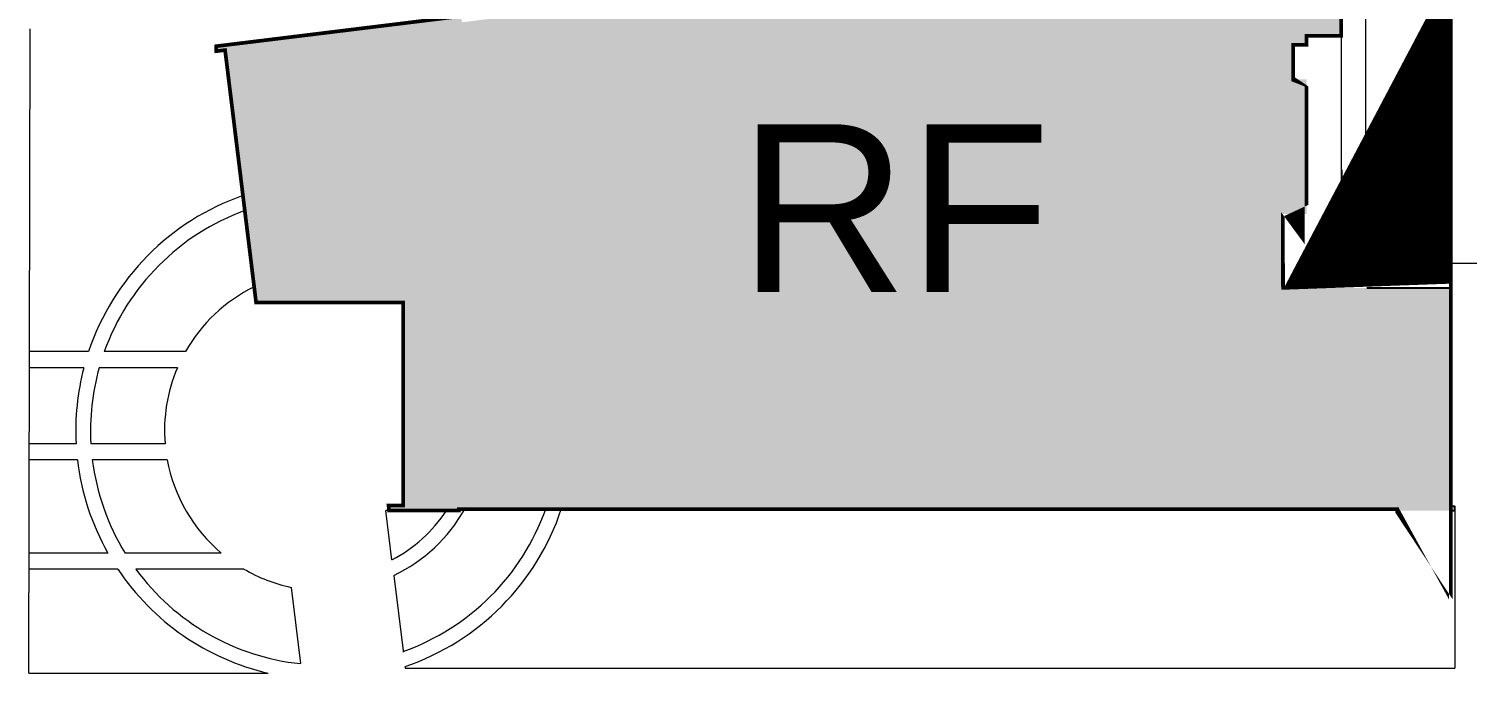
# Model space of a CAD drawing. Header units: feet. Extents: x 6763715 to 6770513, y 1886699 to 1891873.
# Drawn here: x 6767619.1 to 6767910.6, y 1888945 to 1889075.7 of the extents above; entities that cross this region are included whole.
import ezdxf

# ---------------------------------------------------------------- set-up
doc = ezdxf.new("R2010")
doc.units = ezdxf.units.FT
doc.header["$LTSCALE"] = 48
doc.header["$MEASUREMENT"] = 0
doc.layers.add('C-BLDG', color=7, linetype='Continuous')
for name, color, linetype, lineweight in [('C-BLDG-HTCH', 253, 'Continuous', 0), ('C-BLDG-IDEN', 7, 'Continuous', 50), ('C-ROAD', 5, 'Continuous', 0), ('L-SITE-WALK', 6, 'Continuous', 0), ('ProposedSidewalk_2', 7, 'Continuous', 25)]:
    doc.layers.add(name, color=color, linetype=linetype, lineweight=lineweight)
doc.styles.add('Campus_Base_Map_NEW$0$STANDARD', font='arial.ttf', dxfattribs={"height": 3.8})

msp = doc.modelspace()

# ---------------------------------------------------------------- hatches: boundary and pattern name
at = {"layer": 'C-BLDG-HTCH'}
msp.add_hatch(color=256, dxfattribs=at).paths.add_polyline_path([(6767877.060956296, 1889136.941044704), (6767879.31095443, 1889136.941044705), (6767879.310954429, 1889136.055628038), (6767878.06095443, 1889136.055628038), (6767878.06095443, 1889109.964483061), (6767885.06039306, 1889109.964483061), (6767885.060393061, 1889074.277032674), (6767878.060954429, 1889074.277032674), (6767878.060954429, 1889072.443654059), (6767875.34220443, 1889072.443654058), (6767875.34220443, 1889065.443654058), (6767878.06095443, 1889065.443654059), (6767878.060954427, 1889038.142539419), (6767873.268635885, 1889038.142539418), (6767873.290293518, 1889023.141545407), (6767907.290129483, 1889023.14169031), (6767907.290129484, 1888978.016690316), (6767896.394287761, 1888978.016690315), (6767896.394287759, 1888978.308333435), (6767706.227621095, 1888978.308333435), (6767706.227621095, 1888978.016666768), (6767692.13189361, 1888978.016666769), (6767692.003993028, 1888979.058333435), (6767694.977621095, 1888979.058333435), (6767694.977621095, 1889020.183333435), (6767665.167132908, 1889020.183333435), (6767658.882333407, 1889071.368917771), (6767657.106964179, 1889071.15092984), (6767657.067194169, 1889072.153556522), (6767706.748166377, 1889078.253612881), (6767706.900497198, 1889077.013458921), (6767713.186586604, 1889077.785593042), (6767713.034292009, 1889079.025452056), (6767739.846091473, 1889082.317527081), (6767739.998231547, 1889081.078926072), (6767753.733816646, 1889082.766098053), (6767753.581755736, 1889084.004054585), (6767808.644287761, 1889090.764883402), (6767808.644287761, 1889086.808266706), (6767808.935958331, 1889086.808266705), (6767808.935956609, 1889086.47495767), (6767814.26928869, 1889086.474930179), (6767814.269269191, 1889086.808261223), (6767814.560946499, 1889086.808262727), (6767814.560952561, 1889089.558077731), (6767817.279715487, 1889089.55807773), (6767817.279716121, 1889095.891413012), (6767814.560952563, 1889095.891411065), (6767814.560952563, 1889136.055628038), (6767811.31095443, 1889136.055628038), (6767811.310954431, 1889136.941044704), (6767815.560952561, 1889136.941044704)])

# ---------------------------------------------------------------- linework, layer by layer
at = {"layer": 'C-BLDG', "const_width": 0.75}
msp.add_lwpolyline([(6767885.06039306, 1889109.964483061), (6767885.060393061, 1889074.277032674), (6767878.060954429, 1889074.277032674), (6767878.060954429, 1889072.443654059), (6767875.34220443, 1889072.443654058), (6767875.34220443, 1889065.443654058), (6767878.06095443, 1889065.443654059), (6767878.060954427, 1889038.142539419), (6767873.268635885, 1889038.142539418), (6767873.290293518, 1889023.141545407), (6767907.290129483, 1889023.14169031), (6767907.290129484, 1888978.016690316), (6767896.394287761, 1888978.016690315), (6767896.394287759, 1888978.308333435), (6767706.227621095, 1888978.308333435), (6767706.227621095, 1888978.016666768), (6767692.13189361, 1888978.016666769), (6767692.003993028, 1888979.058333435), (6767694.977621095, 1888979.058333435), (6767694.977621095, 1889020.183333435), (6767665.167132908, 1889020.183333435), (6767658.882333407, 1889071.368917771), (6767657.106964179, 1889071.15092984), (6767657.067194169, 1889072.153556522), (6767706.748166377, 1889078.253612881)], dxfattribs=at)
at = {"layer": 'C-ROAD', "lineweight": 0}
for p, q in [((6767694.974999999, 1888949.560258833), (6767695.005932556, 1888949.308333336)), ((6767695.36372369, 1888946.394358414), (6767695.404982382, 1888946.058333337))]:
    msp.add_line(p, q, dxfattribs=at)
at = {"layer": 'L-SITE-WALK', "lineweight": 0}
for p, q in [((6767890.05857851, 1889028.141616872), (6767890.057771955, 1889217.391566145)), ((6767619.099064861, 1888945.018946406), (6767619.355426108, 1889075.697073732)), ((6767885.057771962, 1889074.173856165), (6767885.057771956, 1889039.589583335)), ((6767885.057771956, 1889045.089583335), (6767890.057771953, 1889045.089583336)), ((6767885.057771955, 1889044.172916668), (6767890.057771955, 1889044.172916668)), ((6767885.057771955, 1889043.256250002), (6767890.057771955, 1889043.256250001)), ((6767890.057771953, 1889045.089583336), (6767890.057771955, 1889038.672916668)), ((6767885.057771955, 1889042.339583336), (6767890.057771955, 1889042.339583335)), ((6767885.057771953, 1889041.422916669), (6767890.057771955, 1889041.422916668)), ((6767885.057771955, 1889040.506250002), (6767890.057771956, 1889040.506250001)), ((6767885.057771953, 1889039.589583336), (6767890.057771956, 1889039.589583335)), ((6767890.290190191, 1889028.141617859), (6767913.123459483, 1889028.14171517)), ((6767631.225091375, 1889010.225000002), (6767619.226784298, 1889010.225000002)), ((6767650.842615189, 1889010.225000003), (6767634.400055219, 1889010.225000002)), ((6767630.257051782, 1889006.975000003), (6767619.220398586, 1889006.975000002)), ((6767649.231919801, 1889006.975000003), (6767633.364769282, 1889006.975000002)), ((6767628.681545906, 1888991.561712951), (6767619.190114021, 1888991.561712951)), ((6767646.719714713, 1888991.56171295), (6767631.685892817, 1888991.56171295)), ((6767628.95676343, 1888988.31171295), (6767619.183728307, 1888988.311712951)), ((6767647.149920626, 1888988.311712951), (6767631.978653053, 1888988.311712951)), ((6767692.707198853, 1888968.029553556), (6767691.481352746, 1888978.016666768)), ((6767703.76008443, 1888978.016666769), (6767691.481352746, 1888978.016666768)), ((6767908.123459483, 1888978.016690315), (6767908.123459483, 1888946.058333337)), ((6767635.12503911, 1888969.391667793), (6767619.146553546, 1888969.391668106)), ((6767658.116848633, 1888969.391667344), (6767638.604600192, 1888969.391667726)), ((6767637.123493591, 1888966.141668107), (6767619.140167832, 1888966.141668107)), ((6767662.712811903, 1888966.141668106), (6767640.784095675, 1888966.141668107)), ((6767693.095025116, 1888964.871425555), (6767694.974999999, 1888949.560258833)), ((6767672.25520272, 1888962.434290137), (6767674.154857809, 1888946.962906382)), ((6767695.404982382, 1888946.058333337), (6767908.123459483, 1888946.058333337))]:
    msp.add_line(p, q, dxfattribs=at)
for points in [[(6767878.055839589, 1889074.173856165), (6767885.057771962, 1889074.173856165)], [(6767619.099064861, 1888945.018946406), (6767667.643272162, 1888945.022157878)]]:
    msp.add_lwpolyline(points, dxfattribs=at)
msp.add_lwpolyline([(6767885.307771953, 1889047.006250002), (6767885.182771955, 1889047.006250002), (6767885.182771953, 1889038.589583335), (6767885.307771956, 1889038.589583335)], close=True, dxfattribs=at)
for radius, start, end in [(50.49050634179902, 109.1974956583924, 161.4889513424978), (47.490506341828, 109.9810552095898, 160.2727265915987), (32.49050634197278, 116.1676889749078, 150.4371399854139), (50.49050634179902, 165.3378455265007, 182.9894463323465), (47.490506341828, 164.3887673632461, 183.1784792897238), (32.49050634197278, 156.8369598793729, 184.6486141071102), (50.49050634179902, 186.6913356104736, 209.4224678526931), (47.490506341828, 187.1161516491894, 211.485151251958), (32.49050634197278, 190.4323155286345, 229.7647885956856), (29.49050634200173, 297.4707755732462, 326.7295938327937), (32.49050634197278, 295.5081260001936, 330.7277456392867), (47.490506341828, 289.5431710368107, 340.4566010017139), (50.49050634179902, 288.7868418654743, 341.6606449312168), (50.49050634179902, 213.7530078309259, 256.8829313918339), (47.490506341828, 216.20757156877, 264.0189543377136), (32.49050634197278, 239.7037319960355, 257.8323108668288)]:
    msp.add_arc((6767679.103342643, 1888994.19489438), radius, start, end, dxfattribs=at)
at = {"layer": 'ProposedSidewalk_2'}
for p, q in [((6767890.290211501, 1889023.141617858), (6767907.290129483, 1889023.14169031)), ((6767907.290129483, 1889023.14169031), (6767907.290129484, 1888978.016690316))]:
    msp.add_line(p, q, dxfattribs=at)
msp.add_lwpolyline([(6767907.290129484, 1888978.016690316), (6767908.123459483, 1888978.016690315), (6767908.123459484, 1888978.849990315), (6767907.290129484, 1888978.849990317)], dxfattribs=at)

# ---------------------------------------------------------------- texts
at = {"layer": 'C-BLDG-IDEN', "insert": (6767762.899046795, 1889056.349378321), "char_height": 34, "width": 2422.980191629224, "attachment_point": 1, "rotation": 359.9999999988104, "style": 'Campus_Base_Map_NEW$0$STANDARD'}
msp.add_mtext('RF', dxfattribs=at)

doc.saveas('drawing.dxf')
